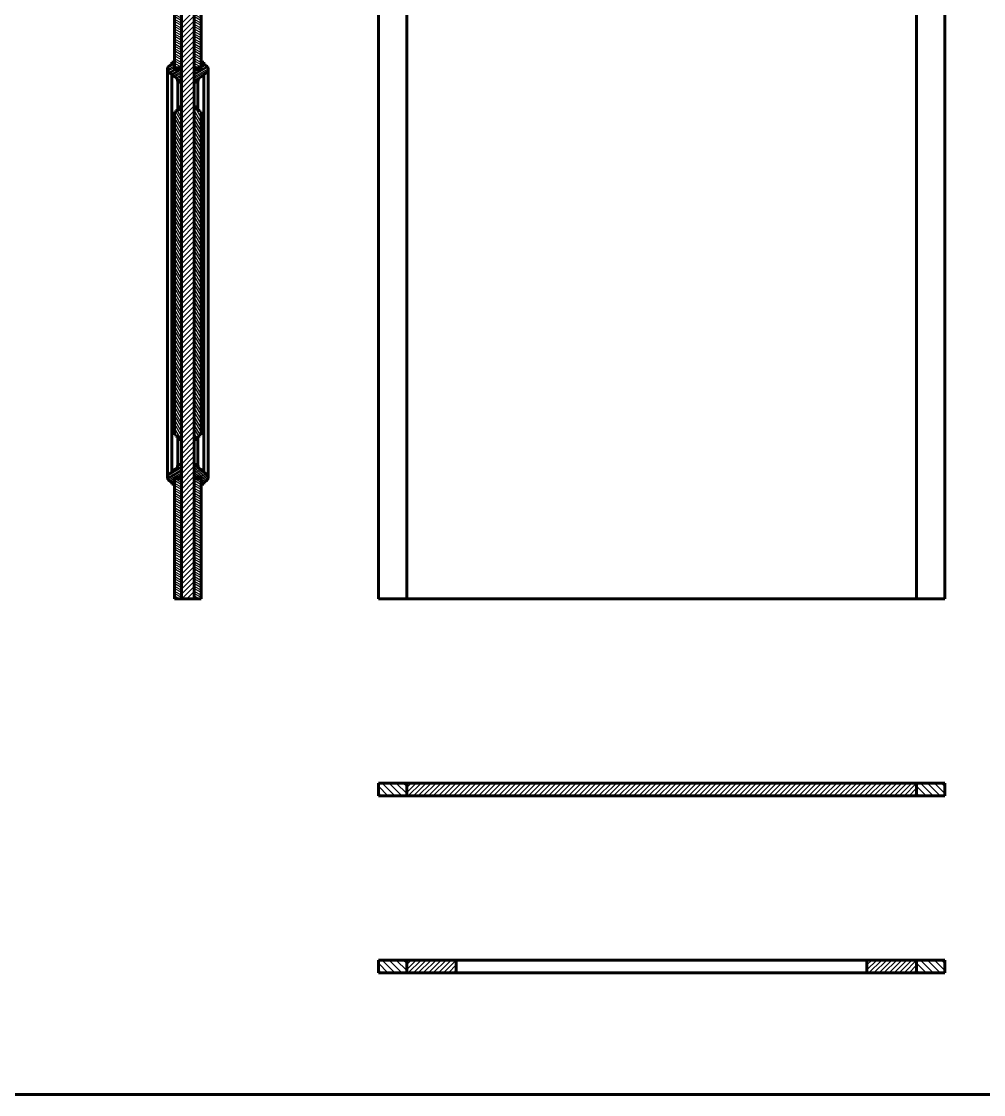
# Model space of a CAD drawing. Header units: inches. Extents: x -4554 to 14101, y -13650 to 2449.
# Drawn here: x 3834 to 5193, y -13500 to -11984 of the extents above; entities that cross this region are included whole.
import ezdxf

# ---------------------------------------------------------------- set-up
doc = ezdxf.new("R2010")
doc.units = ezdxf.units.IN
doc.layers.add('Слой1', color=7, linetype='Continuous')

# ---------------------------------------------------------------- blocks, each defined once
blk = doc.blocks.new('*B215')
at = {"layer": 'Слой1', "linetype": 'Continuous'}
for p, q in [((4078, -12057.9), (4096.1, -12047.4)), ((4097.3, -12049.1), (4078, -12060.2)), ((4088, -12042.9), (4089.5, -12042)), ((4091.5, -12043.2), (4088, -12045.2)), ((4088, -12047.5), (4091.6, -12045.4)), ((4094.4, -12046.1), (4088, -12049.8)), ((4078, -12062.5), (4097.8, -12051.1)), ((4084.2, -12052), (4078, -12055.6)), ((4078, -12053.3), (4080.2, -12052)), ((4097.6, -12053.5), (4078, -12064.8)), ((4078, -12067.1), (4091.5, -12059.3)), ((4084, -12065.9), (4078, -12069.4)), ((4081, -12070), (4083.1, -12068.8))]:
    blk.add_line(p, q, dxfattribs=at)
blk = doc.blocks.new('*B216')
at = {"layer": 'Слой1', "linetype": 'Continuous'}
for p, q in [((4040.2, -12052.6), (4050, -12046.9)), ((4050, -12044.6), (4040.4, -12050.2)), ((4050, -12049.2), (4040.8, -12054.5)), ((4046.5, -12044.3), (4050, -12042.3)), ((4041.9, -12056.2), (4050, -12051.5)), ((4053.2, -12052), (4043.7, -12057.5)), ((4046.5, -12058.2), (4057.2, -12052)), ((4060, -12052.7), (4046.5, -12060.5)), ((4048.4, -12061.7), (4060, -12055)), ((4060, -12057.3), (4050.7, -12062.6)), ((4052.5, -12064), (4060, -12059.6)), ((4060, -12061.9), (4053.7, -12065.5)), ((4054.6, -12067.4), (4060, -12064.2)), ((4060, -12066.5), (4055, -12069.4)), ((4058, -12070), (4060, -12068.8))]:
    blk.add_line(p, q, dxfattribs=at)
blk = doc.blocks.new('*B217')
at = {"layer": 'Слой1', "linetype": 'Continuous'}
for p, q in [((4088, -11948.7), (4078, -11942.9)), ((4079, -11940), (4088, -11945.2)), ((4088, -11941.7), (4085, -11940)), ((4078, -11946.4), (4088, -11952.1)), ((4088, -11955.6), (4078, -11949.8)), ((4078, -11953.3), (4088, -11959.1)), ((4088, -11962.5), (4078, -11956.7)), ((4078, -11960.2), (4088, -11966)), ((4088, -11969.4), (4078, -11963.7)), ((4078, -11967.1), (4088, -11972.9)), ((4088, -11976.4), (4078, -11970.6)), ((4078, -11974.1), (4088, -11979.8)), ((4088, -11983.3), (4078, -11977.5)), ((4078, -11981), (4088, -11986.8)), ((4088, -11990.2), (4078, -11984.5)), ((4078, -11987.9), (4088, -11993.7)), ((4088, -11997.2), (4078, -11991.4)), ((4078, -11994.8), (4088, -12000.6)), ((4088, -12004.1), (4078, -11998.3)), ((4078, -12001.8), (4088, -12007.5)), ((4088, -12011), (4078, -12005.2)), ((4078, -12008.7), (4088, -12014.5)), ((4088, -12017.9), (4078, -12012.2)), ((4078, -12015.6), (4088, -12021.4)), ((4088, -12024.9), (4078, -12019.1)), ((4078, -12022.6), (4088, -12028.3)), ((4088, -12031.8), (4078, -12026)), ((4078, -12029.5), (4088, -12035.3)), ((4088, -12038.7), (4078, -12033)), ((4078, -12036.4), (4088, -12042.2)), ((4088, -12045.7), (4078, -12039.9)), ((4078, -12043.3), (4088, -12049.1)), ((4083.5, -12050), (4078, -12046.8))]:
    blk.add_line(p, q, dxfattribs=at)
blk = doc.blocks.new('*B218')
at = {"layer": 'Слой1', "linetype": 'Continuous'}
for p, q in [((4060, -11948.7), (4050, -11942.9)), ((4051, -11940), (4060, -11945.2)), ((4060, -11941.7), (4057, -11940)), ((4050, -11946.4), (4060, -11952.1)), ((4060, -11955.6), (4050, -11949.8)), ((4050, -11953.3), (4060, -11959.1)), ((4060, -11962.5), (4050, -11956.7)), ((4050, -11960.2), (4060, -11966)), ((4060, -11969.4), (4050, -11963.7)), ((4050, -11967.1), (4060, -11972.9)), ((4060, -11976.4), (4050, -11970.6)), ((4050, -11974.1), (4060, -11979.8)), ((4060, -11983.3), (4050, -11977.5)), ((4050, -11981), (4060, -11986.8)), ((4060, -11990.2), (4050, -11984.5)), ((4050, -11987.9), (4060, -11993.7)), ((4060, -11997.2), (4050, -11991.4)), ((4050, -11994.8), (4060, -12000.6)), ((4060, -12004.1), (4050, -11998.3)), ((4050, -12001.8), (4060, -12007.5)), ((4060, -12011), (4050, -12005.2)), ((4050, -12008.7), (4060, -12014.5)), ((4060, -12017.9), (4050, -12012.2)), ((4050, -12015.6), (4060, -12021.4)), ((4060, -12024.9), (4050, -12019.1)), ((4050, -12022.6), (4060, -12028.3)), ((4060, -12031.8), (4050, -12026)), ((4050, -12029.5), (4060, -12035.3)), ((4060, -12038.7), (4050, -12033)), ((4050, -12036.4), (4060, -12042.2)), ((4060, -12045.7), (4050, -12039.9)), ((4050, -12043.3), (4060, -12049.1)), ((4055.5, -12050), (4050, -12046.8))]:
    blk.add_line(p, q, dxfattribs=at)
blk = doc.blocks.new('*B219')
at = {"layer": 'Слой1', "linetype": 'Continuous'}
for p, q in [((4088, -12638.7), (4078, -12632.9)), ((4078, -12636.4), (4088, -12642.1)), ((4088, -12645.6), (4078, -12639.8)), ((4079, -12630), (4088, -12635.2)), ((4088, -12631.7), (4085, -12630)), ((4078, -12643.3), (4088, -12649.1)), ((4088, -12652.5), (4078, -12646.7)), ((4078, -12650.2), (4088, -12656)), ((4088, -12659.4), (4078, -12653.7)), ((4078, -12657.1), (4088, -12662.9)), ((4088, -12666.4), (4078, -12660.6)), ((4078, -12664.1), (4088, -12669.8)), ((4088, -12673.3), (4078, -12667.5)), ((4078, -12671), (4088, -12676.8)), ((4088, -12680.2), (4078, -12674.5)), ((4078, -12677.9), (4088, -12683.7)), ((4088, -12687.2), (4078, -12681.4)), ((4078, -12684.8), (4088, -12690.6)), ((4088, -12694.1), (4078, -12688.3)), ((4078, -12691.8), (4088, -12697.5)), ((4088, -12701), (4078, -12695.2)), ((4078, -12698.7), (4088, -12704.5)), ((4088, -12707.9), (4078, -12702.2)), ((4078, -12705.6), (4088, -12711.4)), ((4088, -12714.9), (4078, -12709.1)), ((4078, -12712.6), (4088, -12718.3)), ((4088, -12721.8), (4078, -12716)), ((4078, -12719.5), (4088, -12725.3)), ((4088, -12728.7), (4078, -12723)), ((4078, -12726.4), (4088, -12732.2)), ((4088, -12735.7), (4078, -12729.9)), ((4078, -12733.3), (4088, -12739.1)), ((4088, -12742.6), (4078, -12736.8)), ((4078, -12740.3), (4088, -12746)), ((4088, -12749.5), (4078, -12743.7)), ((4078, -12747.2), (4088, -12753)), ((4088, -12756.4), (4078, -12750.7)), ((4078, -12754.1), (4088, -12759.9)), ((4088, -12763.4), (4078, -12757.6)), ((4078, -12761.1), (4088, -12766.8)), ((4088, -12770.3), (4078, -12764.5)), ((4078, -12768), (4088, -12773.8)), ((4088, -12777.2), (4078, -12771.5)), ((4078, -12774.9), (4088, -12780.7)), ((4088, -12784.2), (4078, -12778.4)), ((4078, -12781.8), (4088, -12787.6)), ((4088, -12791.1), (4078, -12785.3)), ((4078, -12788.8), (4088, -12794.5)), ((4088, -12798), (4078, -12792.2)), ((4078, -12795.7), (4085.4, -12800)), ((4079.4, -12800), (4078, -12799.2))]:
    blk.add_line(p, q, dxfattribs=at)
blk = doc.blocks.new('*B220')
at = {"layer": 'Слой1', "linetype": 'Continuous'}
for p, q in [((4060, -12638.7), (4050, -12632.9)), ((4050, -12636.4), (4060, -12642.1)), ((4060, -12645.6), (4050, -12639.8)), ((4051, -12630), (4060, -12635.2)), ((4060, -12631.7), (4057, -12630)), ((4050, -12643.3), (4060, -12649.1)), ((4060, -12652.5), (4050, -12646.7)), ((4050, -12650.2), (4060, -12656)), ((4060, -12659.4), (4050, -12653.7)), ((4050, -12657.1), (4060, -12662.9)), ((4060, -12666.4), (4050, -12660.6)), ((4050, -12664.1), (4060, -12669.8)), ((4060, -12673.3), (4050, -12667.5)), ((4050, -12671), (4060, -12676.8)), ((4060, -12680.2), (4050, -12674.5)), ((4050, -12677.9), (4060, -12683.7)), ((4060, -12687.2), (4050, -12681.4)), ((4050, -12684.8), (4060, -12690.6)), ((4060, -12694.1), (4050, -12688.3)), ((4050, -12691.8), (4060, -12697.5)), ((4060, -12701), (4050, -12695.2)), ((4050, -12698.7), (4060, -12704.5)), ((4060, -12707.9), (4050, -12702.2)), ((4050, -12705.6), (4060, -12711.4)), ((4060, -12714.9), (4050, -12709.1)), ((4050, -12712.6), (4060, -12718.3)), ((4060, -12721.8), (4050, -12716)), ((4050, -12719.5), (4060, -12725.3)), ((4060, -12728.7), (4050, -12723)), ((4050, -12726.4), (4060, -12732.2)), ((4060, -12735.7), (4050, -12729.9)), ((4050, -12733.3), (4060, -12739.1)), ((4060, -12742.6), (4050, -12736.8)), ((4050, -12740.3), (4060, -12746)), ((4060, -12749.5), (4050, -12743.7)), ((4050, -12747.2), (4060, -12753)), ((4060, -12756.4), (4050, -12750.7)), ((4050, -12754.1), (4060, -12759.9)), ((4060, -12763.4), (4050, -12757.6)), ((4050, -12761.1), (4060, -12766.8)), ((4060, -12770.3), (4050, -12764.5)), ((4050, -12768), (4060, -12773.8)), ((4060, -12777.2), (4050, -12771.5)), ((4050, -12774.9), (4060, -12780.7)), ((4060, -12784.2), (4050, -12778.4)), ((4050, -12781.8), (4060, -12787.6)), ((4060, -12791.1), (4050, -12785.3)), ((4050, -12788.8), (4060, -12794.5)), ((4060, -12798), (4050, -12792.2)), ((4050, -12795.7), (4057.4, -12800)), ((4051.4, -12800), (4050, -12799.2))]:
    blk.add_line(p, q, dxfattribs=at)
blk = doc.blocks.new('*B221')
at = {"layer": 'Слой1', "linetype": 'Continuous'}
for p, q in [((4088, -12127), (4078, -12109.7)), ((4078.7, -12105), (4088, -12121)), ((4086, -12111.6), (4085.1, -12109.9)), ((4078, -12115.7), (4088, -12133)), ((4088, -12139), (4078, -12121.7)), ((4088, -12115), (4086.3, -12112)), ((4078, -12127.7), (4088, -12145)), ((4088, -12151), (4078, -12133.7)), ((4078, -12139.7), (4088, -12157)), ((4088, -12163), (4078, -12145.7)), ((4078, -12151.7), (4088, -12169)), ((4088, -12175), (4078, -12157.7)), ((4078, -12163.7), (4088, -12181)), ((4088, -12187), (4078, -12169.7)), ((4078, -12175.7), (4088, -12193)), ((4088, -12199), (4078, -12181.7)), ((4078, -12187.7), (4088, -12205)), ((4088, -12211), (4078, -12193.7)), ((4078, -12199.7), (4088, -12217)), ((4088, -12223), (4078, -12205.7)), ((4078, -12211.7), (4088, -12229)), ((4088, -12235), (4078, -12217.7)), ((4078, -12223.7), (4088, -12241)), ((4088, -12247), (4078, -12229.7)), ((4078, -12235.7), (4088, -12253)), ((4088, -12259), (4078, -12241.7)), ((4078, -12247.7), (4088, -12265)), ((4088, -12271), (4078, -12253.7)), ((4078, -12259.7), (4088, -12277)), ((4088, -12283), (4078, -12265.7)), ((4078, -12271.7), (4088, -12289)), ((4088, -12295), (4078, -12277.7)), ((4078, -12283.7), (4088, -12301)), ((4088, -12307), (4078, -12289.7)), ((4078, -12295.7), (4088, -12313)), ((4088, -12319), (4078, -12301.7)), ((4078, -12307.7), (4088, -12325)), ((4088, -12331), (4078, -12313.7)), ((4078, -12319.7), (4088, -12337)), ((4088, -12343), (4078, -12325.7)), ((4078, -12331.7), (4088, -12349)), ((4088, -12355), (4078, -12337.7)), ((4078, -12343.7), (4088, -12361)), ((4088, -12367), (4078, -12349.7)), ((4078, -12355.7), (4088, -12373)), ((4088, -12379), (4078, -12361.7)), ((4078, -12367.7), (4088, -12385)), ((4088, -12391), (4078, -12373.7)), ((4078, -12379.7), (4088, -12397)), ((4088, -12403), (4078, -12385.7)), ((4078, -12391.7), (4088, -12409)), ((4088, -12415), (4078, -12397.7)), ((4078, -12403.7), (4088, -12421)), ((4088, -12427), (4078, -12409.7)), ((4078, -12415.7), (4088, -12433)), ((4088, -12439), (4078, -12421.7)), ((4078, -12427.7), (4088, -12445)), ((4088, -12451), (4078, -12433.7)), ((4078, -12439.7), (4088, -12457)), ((4088, -12463), (4078, -12445.7)), ((4078, -12451.7), (4088, -12469)), ((4088, -12475), (4078, -12457.7)), ((4078, -12463.7), (4088, -12481)), ((4088, -12487), (4078, -12469.7)), ((4078, -12475.7), (4088, -12493)), ((4088, -12499), (4078, -12481.7)), ((4078, -12487.7), (4088, -12505)), ((4088, -12511), (4078, -12493.7)), ((4078, -12499.7), (4088, -12517)), ((4088, -12523), (4078, -12505.7)), ((4078, -12511.7), (4088, -12529)), ((4088, -12535), (4078, -12517.7)), ((4078, -12523.7), (4088, -12541)), ((4088, -12547), (4078, -12529.7)), ((4078, -12535.7), (4088, -12553)), ((4088, -12559), (4078, -12541.7)), ((4078, -12547.7), (4088, -12565)), ((4086.2, -12568), (4078, -12553.7)), ((4078, -12559.7), (4084.1, -12570.3)), ((4081.8, -12572.3), (4078, -12565.7)), ((4078, -12571.7), (4079.9, -12575))]:
    blk.add_line(p, q, dxfattribs=at)
blk = doc.blocks.new('*B222')
at = {"layer": 'Слой1', "linetype": 'Continuous'}
for p, q in [((4060, -12120), (4054, -12109.6)), ((4056.3, -12107.6), (4060, -12114)), ((4060, -12108), (4058.3, -12105)), ((4060, -12132), (4050, -12114.7)), ((4050, -12120.7), (4060, -12138)), ((4051.9, -12112), (4060, -12126)), ((4060, -12144), (4050, -12126.7)), ((4050, -12132.7), (4060, -12150)), ((4060, -12156), (4050, -12138.7)), ((4050, -12144.7), (4060, -12162)), ((4060, -12168), (4050, -12150.7)), ((4050, -12156.7), (4060, -12174)), ((4060, -12180), (4050, -12162.7)), ((4050, -12168.7), (4060, -12186)), ((4060, -12192), (4050, -12174.7)), ((4050, -12180.7), (4060, -12198)), ((4060, -12204), (4050, -12186.7)), ((4050, -12192.7), (4060, -12210)), ((4060, -12216), (4050, -12198.7)), ((4050, -12204.7), (4060, -12222)), ((4060, -12228), (4050, -12210.7)), ((4050, -12216.7), (4060, -12234)), ((4060, -12240), (4050, -12222.7)), ((4050, -12228.7), (4060, -12246)), ((4060, -12252), (4050, -12234.7)), ((4050, -12240.7), (4060, -12258)), ((4060, -12264), (4050, -12246.7)), ((4050, -12252.7), (4060, -12270)), ((4060, -12276), (4050, -12258.7)), ((4050, -12264.7), (4060, -12282)), ((4060, -12288), (4050, -12270.7)), ((4050, -12276.7), (4060, -12294)), ((4060, -12300), (4050, -12282.7)), ((4050, -12288.7), (4060, -12306)), ((4060, -12312), (4050, -12294.7)), ((4050, -12300.7), (4060, -12318)), ((4060, -12324), (4050, -12306.7)), ((4050, -12312.7), (4060, -12330)), ((4060, -12336), (4050, -12318.7)), ((4050, -12324.7), (4060, -12342)), ((4060, -12348), (4050, -12330.7)), ((4050, -12336.7), (4060, -12354)), ((4060, -12360), (4050, -12342.7)), ((4050, -12348.7), (4060, -12366)), ((4060, -12372), (4050, -12354.7)), ((4050, -12360.7), (4060, -12378)), ((4060, -12384), (4050, -12366.7)), ((4050, -12372.7), (4060, -12390)), ((4060, -12396), (4050, -12378.7)), ((4050, -12384.7), (4060, -12402)), ((4060, -12408), (4050, -12390.7)), ((4050, -12396.7), (4060, -12414)), ((4060, -12420), (4050, -12402.7)), ((4050, -12408.7), (4060, -12426)), ((4060, -12432), (4050, -12414.7)), ((4050, -12420.7), (4060, -12438)), ((4060, -12444), (4050, -12426.7)), ((4050, -12432.7), (4060, -12450)), ((4060, -12456), (4050, -12438.7)), ((4050, -12444.7), (4060, -12462)), ((4060, -12468), (4050, -12450.7)), ((4050, -12456.7), (4060, -12474)), ((4060, -12480), (4050, -12462.7)), ((4050, -12468.7), (4060, -12486)), ((4060, -12492), (4050, -12474.7)), ((4050, -12480.7), (4060, -12498)), ((4060, -12504), (4050, -12486.7)), ((4050, -12492.7), (4060, -12510)), ((4060, -12516), (4050, -12498.7)), ((4050, -12504.7), (4060, -12522)), ((4060, -12528), (4050, -12510.7)), ((4050, -12516.7), (4060, -12534)), ((4060, -12540), (4050, -12522.7)), ((4050, -12528.7), (4060, -12546)), ((4060, -12552), (4050, -12534.7)), ((4050, -12540.7), (4060, -12558)), ((4060, -12564), (4050, -12546.7)), ((4050, -12552.7), (4060, -12570)), ((4059.4, -12575), (4050, -12558.7)), ((4050, -12564.7), (4051.9, -12568)), ((4052, -12568.1), (4053.1, -12570.1))]:
    blk.add_line(p, q, dxfattribs=at)
blk = doc.blocks.new('*B223')
at = {"layer": 'Слой1', "linetype": 'Continuous'}
for p, q in [((4078, -12612.3), (4082, -12610)), ((4083.2, -12611.6), (4078, -12614.6)), ((4078, -12616.9), (4083.8, -12613.6)), ((4084.8, -12615.3), (4078, -12619.2)), ((4078, -12621.5), (4086.3, -12616.7)), ((4088.3, -12617.9), (4078, -12623.9)), ((4078, -12626.2), (4091.3, -12618.5)), ((4091.5, -12620.7), (4078.8, -12628)), ((4082.8, -12628), (4093.1, -12622.1)), ((4095.3, -12623.1), (4086.8, -12628)), ((4088, -12629.6), (4096.7, -12624.6)), ((4097.6, -12626.4), (4088, -12631.9)), ((4088, -12634.2), (4097.8, -12628.6)), ((4097.1, -12631.3), (4088, -12636.6)), ((4089.5, -12638), (4091.5, -12636.8))]:
    blk.add_line(p, q, dxfattribs=at)
blk = doc.blocks.new('*B224')
at = {"layer": 'Слой1', "linetype": 'Continuous'}
for p, q in [((4060, -12610.3), (4054.2, -12613.6)), ((4055, -12610.9), (4056.5, -12610)), ((4040.2, -12628.7), (4060, -12617.2)), ((4060, -12614.9), (4040.5, -12626.2)), ((4060, -12619.5), (4040.6, -12630.7)), ((4041.7, -12632.4), (4060, -12621.8)), ((4046.5, -12620.4), (4060, -12612.6)), ((4060, -12624.1), (4053.3, -12628)), ((4050, -12629.9), (4043.3, -12633.8)), ((4045.9, -12634.6), (4050, -12632.2)), ((4050, -12634.5), (4046.5, -12636.6)), ((4048, -12638), (4050, -12636.8)), ((4057.3, -12628), (4060, -12626.5))]:
    blk.add_line(p, q, dxfattribs=at)
blk = doc.blocks.new('*B225')
at = {"layer": 'Слой1', "linetype": 'Continuous'}
for p, q in [((4078, -11969.1), (4060, -11987.1)), ((4060, -11994.2), (4078, -11976.2)), ((4078, -11983.3), (4060, -12001.3)), ((4060, -12008.4), (4078, -11990.4)), ((4078, -11997.4), (4060, -12015.4)), ((4060, -12022.5), (4078, -12004.5)), ((4078, -12011.6), (4060, -12029.6)), ((4060, -12036.6), (4078, -12018.6)), ((4078, -12025.7), (4060, -12043.7)), ((4060, -12050.8), (4078, -12032.8)), ((4078, -12039.9), (4060, -12057.9)), ((4060, -12064.9), (4078, -12046.9)), ((4078, -12054), (4060, -12072)), ((4060, -12079.1), (4078, -12061.1)), ((4078, -12068.1), (4060, -12086.1)), ((4060, -12093.2), (4078, -12075.2)), ((4078, -12082.3), (4060, -12100.3)), ((4060, -12107.4), (4078, -12089.4)), ((4078, -12096.4), (4060, -12114.4)), ((4060, -12121.5), (4078, -12103.5)), ((4078, -12110.6), (4060, -12128.6)), ((4060, -12135.6), (4078, -12117.6)), ((4078, -12124.7), (4060, -12142.7)), ((4060, -12149.8), (4078, -12131.8)), ((4078, -12138.9), (4060, -12156.9)), ((4060, -12163.9), (4078, -12145.9)), ((4078, -12153), (4060, -12171)), ((4060, -12178.1), (4078, -12160.1)), ((4078, -12167.1), (4060, -12185.1)), ((4060, -12192.2), (4078, -12174.2)), ((4078, -12181.3), (4060, -12199.3)), ((4060, -12206.4), (4078, -12188.4)), ((4078, -12195.4), (4060, -12213.4)), ((4060, -12220.5), (4078, -12202.5)), ((4078, -12209.6), (4060, -12227.6)), ((4060, -12234.6), (4078, -12216.6)), ((4078, -12223.7), (4060, -12241.7)), ((4060, -12248.8), (4078, -12230.8)), ((4078, -12237.9), (4060, -12255.9)), ((4060, -12262.9), (4078, -12244.9)), ((4078, -12252), (4060, -12270)), ((4060, -12277.1), (4078, -12259.1)), ((4078, -12266.1), (4060, -12284.1)), ((4060, -12291.2), (4078, -12273.2)), ((4078, -12280.3), (4060, -12298.3)), ((4060, -12305.3), (4078, -12287.3)), ((4078, -12294.4), (4060, -12312.4)), ((4060, -12319.5), (4078, -12301.5)), ((4078, -12308.6), (4060, -12326.6)), ((4060, -12333.6), (4078, -12315.6)), ((4078, -12322.7), (4060, -12340.7)), ((4060, -12347.8), (4078, -12329.8)), ((4078, -12336.8), (4060, -12354.8)), ((4060, -12361.9), (4078, -12343.9)), ((4078, -12351), (4060, -12369)), ((4060, -12376.1), (4078, -12358.1)), ((4078, -12365.1), (4060, -12383.1)), ((4060, -12390.2), (4078, -12372.2)), ((4078, -12379.3), (4060, -12397.3)), ((4060, -12404.3), (4078, -12386.3)), ((4078, -12393.4), (4060, -12411.4)), ((4060, -12418.5), (4078, -12400.5)), ((4078, -12407.6), (4060, -12425.6)), ((4060, -12432.6), (4078, -12414.6)), ((4078, -12421.7), (4060, -12439.7)), ((4060, -12446.8), (4078, -12428.8)), ((4078, -12435.8), (4060, -12453.8)), ((4060, -12460.9), (4078, -12442.9)), ((4078, -12450), (4060, -12468)), ((4060, -12475.1), (4078, -12457.1)), ((4078, -12464.1), (4060, -12482.1)), ((4060, -12489.2), (4078, -12471.2)), ((4078, -12478.3), (4060, -12496.3)), ((4060, -12503.3), (4078, -12485.3)), ((4078, -12492.4), (4060, -12510.4)), ((4060, -12517.5), (4078, -12499.5)), ((4078, -12506.6), (4060, -12524.6)), ((4060, -12531.6), (4078, -12513.6)), ((4078, -12520.7), (4060, -12538.7)), ((4060, -12545.8), (4078, -12527.8)), ((4078, -12534.8), (4060, -12552.8)), ((4060, -12559.9), (4078, -12541.9)), ((4078, -12549), (4060, -12567)), ((4060, -12574), (4078, -12556)), ((4078, -12563.1), (4060, -12581.1)), ((4060, -12588.2), (4078, -12570.2)), ((4078, -12577.3), (4060, -12595.3)), ((4060, -12602.3), (4078, -12584.3)), ((4078, -12591.4), (4060, -12609.4)), ((4060, -12616.5), (4078, -12598.5)), ((4078, -12605.5), (4060, -12623.5)), ((4060, -12630.6), (4078, -12612.6)), ((4078, -12619.7), (4060, -12637.7)), ((4060, -12644.8), (4078, -12626.8)), ((4078, -12633.8), (4060, -12651.8)), ((4060, -12658.9), (4078, -12640.9)), ((4078, -12648), (4060, -12666)), ((4060, -12673), (4078, -12655)), ((4078, -12662.1), (4060, -12680.1)), ((4060, -12687.2), (4078, -12669.2)), ((4078, -12676.3), (4060, -12694.3)), ((4060, -12701.3), (4078, -12683.3)), ((4078, -12690.4), (4060, -12708.4)), ((4060, -12715.5), (4078, -12697.5)), ((4078, -12704.5), (4060, -12722.5)), ((4060, -12729.6), (4078, -12711.6)), ((4078, -12718.7), (4060, -12736.7)), ((4060, -12743.8), (4078, -12725.8)), ((4078, -12732.8), (4060, -12750.8)), ((4060, -12757.9), (4078, -12739.9)), ((4078, -12747), (4060, -12765)), ((4060, -12772), (4078, -12754)), ((4078, -12761.1), (4060, -12779.1)), ((4060, -12786.2), (4078, -12768.2)), ((4078, -12775.3), (4060, -12793.3)), ((4060.3, -12800), (4078, -12782.3)), ((4078, -12789.4), (4067.4, -12800)), ((4074.5, -12800), (4078, -12796.5))]:
    blk.add_line(p, q, dxfattribs=at)
blk = doc.blocks.new('*B266')
at = {"layer": 'Слой1', "linetype": 'Continuous'}
for p, q in [((4378, -13073.2), (4391.2, -13060)), ((4384.1, -13060), (4378, -13066.1)), ((4398.3, -13060), (4380.3, -13078)), ((4387.4, -13078), (4405.4, -13060)), ((4412.4, -13060), (4394.4, -13078)), ((4401.5, -13078), (4419.5, -13060)), ((4426.6, -13060), (4408.6, -13078)), ((4415.6, -13078), (4433.6, -13060)), ((4440.7, -13060), (4422.7, -13078)), ((4429.8, -13078), (4447.8, -13060)), ((4454.9, -13060), (4436.9, -13078)), ((4443.9, -13078), (4461.9, -13060)), ((4469, -13060), (4451, -13078)), ((4458.1, -13078), (4476.1, -13060)), ((4483.1, -13060), (4465.1, -13078)), ((4472.2, -13078), (4490.2, -13060)), ((4497.3, -13060), (4479.3, -13078)), ((4486.4, -13078), (4504.4, -13060)), ((4511.4, -13060), (4493.4, -13078)), ((4500.5, -13078), (4518.5, -13060)), ((4525.6, -13060), (4507.6, -13078)), ((4514.6, -13078), (4532.6, -13060)), ((4539.7, -13060), (4521.7, -13078)), ((4528.8, -13078), (4546.8, -13060)), ((4553.9, -13060), (4535.9, -13078)), ((4542.9, -13078), (4560.9, -13060)), ((4568, -13060), (4550, -13078)), ((4557.1, -13078), (4575.1, -13060)), ((4582.1, -13060), (4564.1, -13078)), ((4571.2, -13078), (4589.2, -13060)), ((4596.3, -13060), (4578.3, -13078)), ((4585.3, -13078), (4603.3, -13060)), ((4610.4, -13060), (4592.4, -13078)), ((4599.5, -13078), (4617.5, -13060)), ((4624.6, -13060), (4606.6, -13078)), ((4613.6, -13078), (4631.6, -13060)), ((4638.7, -13060), (4620.7, -13078)), ((4627.8, -13078), (4645.8, -13060)), ((4652.8, -13060), (4634.8, -13078)), ((4641.9, -13078), (4659.9, -13060)), ((4667, -13060), (4649, -13078)), ((4656.1, -13078), (4674.1, -13060)), ((4681.1, -13060), (4663.1, -13078)), ((4670.2, -13078), (4688.2, -13060)), ((4695.3, -13060), (4677.3, -13078)), ((4684.3, -13078), (4702.3, -13060)), ((4709.4, -13060), (4691.4, -13078)), ((4698.5, -13078), (4716.5, -13060)), ((4723.6, -13060), (4705.6, -13078)), ((4712.6, -13078), (4730.6, -13060)), ((4737.7, -13060), (4719.7, -13078)), ((4726.8, -13078), (4744.8, -13060)), ((4751.8, -13060), (4733.8, -13078)), ((4740.9, -13078), (4758.9, -13060)), ((4766, -13060), (4748, -13078)), ((4755.1, -13078), (4773.1, -13060)), ((4780.1, -13060), (4762.1, -13078)), ((4769.2, -13078), (4787.2, -13060)), ((4794.3, -13060), (4776.3, -13078)), ((4783.3, -13078), (4801.3, -13060)), ((4808.4, -13060), (4790.4, -13078)), ((4797.5, -13078), (4815.5, -13060)), ((4822.6, -13060), (4804.6, -13078)), ((4811.6, -13078), (4829.6, -13060)), ((4836.7, -13060), (4818.7, -13078)), ((4825.8, -13078), (4843.8, -13060)), ((4850.8, -13060), (4832.8, -13078)), ((4839.9, -13078), (4857.9, -13060)), ((4865, -13060), (4847, -13078)), ((4854, -13078), (4872, -13060)), ((4879.1, -13060), (4861.1, -13078)), ((4868.2, -13078), (4886.2, -13060)), ((4893.3, -13060), (4875.3, -13078)), ((4882.3, -13078), (4900.3, -13060)), ((4907.4, -13060), (4889.4, -13078)), ((4896.5, -13078), (4914.5, -13060)), ((4921.5, -13060), (4903.5, -13078)), ((4910.6, -13078), (4928.6, -13060)), ((4935.7, -13060), (4917.7, -13078)), ((4924.8, -13078), (4942.8, -13060)), ((4949.8, -13060), (4931.8, -13078)), ((4938.9, -13078), (4956.9, -13060)), ((4964, -13060), (4946, -13078)), ((4953, -13078), (4971, -13060)), ((4978.1, -13060), (4960.1, -13078)), ((4967.2, -13078), (4985.2, -13060)), ((4992.3, -13060), (4974.3, -13078)), ((4981.3, -13078), (4999.3, -13060)), ((5006.4, -13060), (4988.4, -13078)), ((4995.5, -13078), (5013.5, -13060)), ((5020.5, -13060), (5002.5, -13078)), ((5009.6, -13078), (5027.6, -13060)), ((5034.7, -13060), (5016.7, -13078)), ((5023.8, -13078), (5041.8, -13060)), ((5048.8, -13060), (5030.8, -13078)), ((5037.9, -13078), (5055.9, -13060)), ((5063, -13060), (5045, -13078)), ((5052, -13078), (5070, -13060)), ((5077.1, -13060), (5059.1, -13078)), ((5066.2, -13078), (5084.2, -13060)), ((5091.3, -13060), (5073.3, -13078)), ((5080.3, -13078), (5098, -13060.3)), ((5098, -13067.4), (5087.4, -13078)), ((5094.5, -13078), (5098, -13074.5))]:
    blk.add_line(p, q, dxfattribs=at)
blk = doc.blocks.new('*B267')
at = {"layer": 'Слой1', "linetype": 'Continuous'}
for p, q in [((5111.5, -13078), (5098, -13064.5)), ((5103.4, -13060), (5121.4, -13078)), ((5131.3, -13078), (5113.3, -13060)), ((5123.2, -13060), (5138, -13074.8)), ((5138, -13064.9), (5133.1, -13060)), ((5098, -13074.4), (5101.6, -13078))]:
    blk.add_line(p, q, dxfattribs=at)
blk = doc.blocks.new('*B268')
at = {"layer": 'Слой1', "linetype": 'Continuous'}
for p, q in [((4351.5, -13078), (4338, -13064.5)), ((4343.4, -13060), (4361.4, -13078)), ((4371.3, -13078), (4353.3, -13060)), ((4363.2, -13060), (4378, -13074.8)), ((4378, -13064.9), (4373.1, -13060)), ((4338, -13074.4), (4341.6, -13078))]:
    blk.add_line(p, q, dxfattribs=at)
blk = doc.blocks.new('*B292')
at = {"layer": 'Слой1', "linetype": 'Continuous'}
for p, q in [((5111.5, -13328), (5098, -13314.5)), ((5103.4, -13310), (5121.4, -13328)), ((5131.3, -13328), (5113.3, -13310)), ((5123.2, -13310), (5138, -13324.8)), ((5138, -13314.9), (5133.1, -13310)), ((5098, -13324.4), (5101.6, -13328))]:
    blk.add_line(p, q, dxfattribs=at)
blk = doc.blocks.new('*B293')
at = {"layer": 'Слой1', "linetype": 'Continuous'}
for p, q in [((4351.5, -13328), (4338, -13314.5)), ((4343.4, -13310), (4361.4, -13328)), ((4371.3, -13328), (4353.3, -13310)), ((4363.2, -13310), (4378, -13324.8)), ((4378, -13314.9), (4373.1, -13310)), ((4338, -13324.4), (4341.6, -13328))]:
    blk.add_line(p, q, dxfattribs=at)
blk = doc.blocks.new('*B294')
at = {"layer": 'Слой1', "linetype": 'Continuous'}
for p, q in [((4378, -13323.2), (4391.2, -13310)), ((4384.1, -13310), (4378, -13316.1)), ((4398.3, -13310), (4380.3, -13328)), ((4387.4, -13328), (4405.4, -13310)), ((4412.4, -13310), (4394.4, -13328)), ((4401.5, -13328), (4419.5, -13310)), ((4426.6, -13310), (4408.6, -13328)), ((4415.6, -13328), (4433.6, -13310)), ((4440.7, -13310), (4422.7, -13328)), ((4429.8, -13328), (4447.8, -13310)), ((4448, -13316.9), (4436.9, -13328)), ((5028, -13323.8), (5041.8, -13310)), ((5034.7, -13310), (5028, -13316.7)), ((5048.8, -13310), (5030.8, -13328)), ((5037.9, -13328), (5055.9, -13310)), ((5063, -13310), (5045, -13328)), ((5052, -13328), (5070, -13310)), ((5077.1, -13310), (5059.1, -13328)), ((5066.2, -13328), (5084.2, -13310)), ((5091.3, -13310), (5073.3, -13328)), ((5080.3, -13328), (5098, -13310.3)), ((5098, -13317.4), (5087.4, -13328)), ((4443.9, -13328), (4448, -13323.9)), ((5094.5, -13328), (5098, -13324.5))]:
    blk.add_line(p, q, dxfattribs=at)

msp = doc.modelspace()

# ---------------------------------------------------------------- linework, layer by layer
at = {"layer": 'Слой1', "color": 7, "linetype": 'Continuous', "lineweight": 60}
for p, q in [((4338, -12800), (4338, -10700)), ((4378, -12800), (4378, -10700)), ((5098, -12800), (5098, -10700)), ((5138, -12800), (5138, -10700)), ((4050, -12052), (4050, -11938)), ((4060, -12800), (4060, -11938)), ((4078, -12800), (4078, -11938)), ((4088, -12052), (4088, -11938)), ((4046.5, -12045.4), (4046.5, -12042)), ((4046.5, -12042), (4050, -12042)), ((4050, -12042), (4050, -12052)), ((4091.5, -12042), (4088, -12042)), ((4088, -12042), (4088, -12052)), ((4091.5, -12045.4), (4091.5, -12042)), ((4040.2, -12627.1), (4040.2, -12052.9)), ((4046.5, -12061.5), (4046.5, -12058.1)), ((4046.5, -12618.5), (4046.5, -12061.5)), ((4060, -12050), (4050, -12050)), ((4050, -12052), (4060, -12052)), ((4078, -12050), (4088, -12050)), ((4088, -12052), (4078, -12052)), ((4091.5, -12061.5), (4091.5, -12058.1)), ((4091.5, -12618.5), (4091.5, -12061.5)), ((4097.8, -12627.1), (4097.8, -12052.9)), ((4055, -12108.9), (4055, -12070)), ((4060, -12070), (4055, -12070)), ((4078, -12070), (4083, -12070)), ((4083, -12108.9), (4083, -12070)), ((4052, -12112), (4052, -12110)), ((4057, -12105), (4060, -12105)), ((4081, -12105), (4078, -12105)), ((4086, -12112), (4086, -12110)), ((4050, -12568), (4050, -12112)), ((4050, -12112), (4052, -12112)), ((4088, -12112), (4086, -12112)), ((4088, -12568), (4088, -12112)), ((4050, -12568), (4052, -12568)), ((4052, -12568), (4052, -12570)), ((4055, -12571.1), (4055, -12610)), ((4057, -12575), (4060, -12575)), ((4081, -12575), (4078, -12575)), ((4083, -12571.1), (4083, -12610)), ((4088, -12568), (4086, -12568)), ((4086, -12568), (4086, -12570)), ((4060, -12610), (4055, -12610)), ((4078, -12610), (4083, -12610)), ((4046.5, -12618.5), (4046.5, -12621.9)), ((4091.5, -12618.5), (4091.5, -12621.9)), ((4046.5, -12634.6), (4046.5, -12638)), ((4046.5, -12638), (4050, -12638)), ((4050, -12800), (4050, -12628)), ((4050, -12638), (4050, -12628)), ((4050, -12628), (4060, -12628)), ((4060, -12630), (4050, -12630)), ((4088, -12628), (4078, -12628)), ((4078, -12630), (4088, -12630)), ((4088, -12800), (4088, -12628)), ((4088, -12638), (4088, -12628)), ((4091.5, -12638), (4088, -12638)), ((4091.5, -12634.6), (4091.5, -12638)), ((4088, -12800), (4050, -12800)), ((5138, -12800), (4338, -12800)), ((5138, -13060), (4338, -13060)), ((4338, -13078), (4338, -13060)), ((4378, -13078), (4378, -13060)), ((5098, -13078), (5098, -13060)), ((5138, -13078), (5138, -13060)), ((5138, -13078), (4338, -13078)), ((5138, -13310), (4338, -13310)), ((4338, -13328), (4338, -13310)), ((4378, -13328), (4378, -13310)), ((5098, -13328), (5098, -13310)), ((5138, -13328), (5138, -13310)), ((5138, -13328), (4338, -13328))]:
    msp.add_line(p, q, dxfattribs=at)
at = {"layer": 'Слой1', "linetype": 'Continuous', "lineweight": 60}
for p, q in [((4448, -13310), (4448, -13328)), ((5028, -13310), (5028, -13328)), ((-3250, -13500), (7250, -13500))]:
    msp.add_line(p, q, dxfattribs=at)
at = {"layer": 'Слой1', "color": 7, "linetype": 'Continuous', "lineweight": 60}
for centre, radius, start, end in [((4046.5, -12051.8), 6.35, 90, 270), ((4091.5, -12051.8), 6.35, 270, 450), ((4046.5, -12070), 8.5, 0, 90), ((4091.5, -12070), 8.5, 90, 180), ((4052, -12105), 5, 270, 360.2574), ((4086, -12105), 5, 179.7426, 270), ((4052, -12575), 5, 359.7426, 450), ((4086, -12575), 5, 90, 180.2574), ((4046.5, -12610), 8.5, 270, 360), ((4091.5, -12610), 8.5, 180, 270), ((4046.5, -12628.2), 6.35, 90, 270), ((4091.5, -12628.2), 6.35, 270, 450)]:
    msp.add_arc(centre, radius, start, end, dxfattribs=at)

# ---------------------------------------------------------------- block references
at = {"layer": 'Слой1'}
for name in ['*B225', '*B218', '*B217', '*B216', '*B215', '*B222', '*B221', '*B224', '*B223', '*B220', '*B219', '*B268', '*B266', '*B267', '*B293', '*B294', '*B292']:
    msp.add_blockref(name, (0, 0), dxfattribs=at)

doc.saveas('drawing.dxf')
